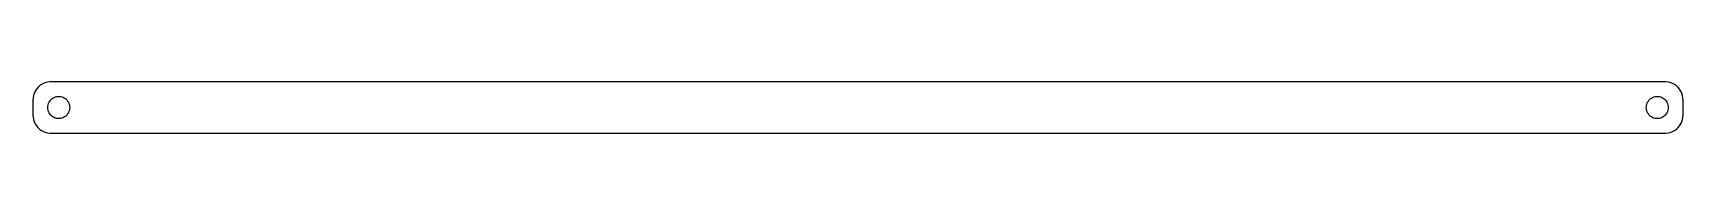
# Model space of a CAD drawing. Header units: metres. Extents: x -224 to 224, y 17 to 31.
import ezdxf

# ---------------------------------------------------------------- set-up
doc = ezdxf.new("R2010")
doc.units = ezdxf.units.M

msp = doc.modelspace()

# ---------------------------------------------------------------- linework, layer by layer
for p, q in [((-224.343, 27.2434), (-224.461, 26.6267)), ((-224.149, 27.8406), (-224.343, 27.2434)), ((-223.882, 28.4088), (-224.149, 27.8406)), ((-223.545, 28.9389), (-223.882, 28.4088)), ((-223.145, 29.4227), (-223.545, 28.9389)), ((-222.687, 29.8526), (-223.145, 29.4227)), ((-222.179, 30.2216), (-222.687, 29.8526)), ((-221.629, 30.5241), (-222.179, 30.2216)), ((-221.045, 30.7553), (-221.629, 30.5241)), ((-220.437, 30.9114), (-221.045, 30.7553)), ((-219.814, 30.9901), (-220.437, 30.9114)), ((219.814, 30.9901), (-219.814, 30.9901)), ((-218.427, 26.8532), (-218.062, 26.9469)), ((-218.062, 26.9469), (-217.688, 26.9941)), ((-217.688, 26.9941), (-217.312, 26.9941)), ((-217.312, 26.9941), (-216.938, 26.9469)), ((-216.938, 26.9469), (-216.573, 26.8532)), ((216.573, 26.8532), (216.938, 26.9469)), ((216.938, 26.9469), (217.312, 26.9941)), ((217.312, 26.9941), (217.688, 26.9941)), ((217.688, 26.9941), (218.062, 26.9469)), ((218.062, 26.9469), (218.427, 26.8532)), ((220.437, 30.9114), (219.814, 30.9901)), ((221.045, 30.7553), (220.437, 30.9114)), ((221.629, 30.5241), (221.045, 30.7553)), ((222.179, 30.2216), (221.629, 30.5241)), ((222.687, 29.8526), (222.179, 30.2216)), ((223.145, 29.4227), (222.687, 29.8526)), ((223.545, 28.9389), (223.145, 29.4227)), ((223.882, 28.4088), (223.545, 28.9389)), ((224.149, 27.8406), (223.882, 28.4088)), ((224.343, 27.2434), (224.149, 27.8406)), ((224.461, 26.6267), (224.343, 27.2434)), ((-224.461, 26.6267), (-224.5, 26)), ((-224.5, 26), (-224.5, 22)), ((-220.5, 24), (-220.476, 24.376)), ((-220.476, 23.624), (-220.5, 24)), ((-220.476, 24.376), (-220.406, 24.7461)), ((-220.406, 23.2539), (-220.476, 23.624)), ((-220.406, 24.7461), (-220.289, 25.1044)), ((-220.289, 22.8956), (-220.406, 23.2539)), ((-220.289, 25.1044), (-220.129, 25.4453)), ((-220.129, 22.5547), (-220.289, 22.8956)), ((-220.129, 25.4453), (-219.927, 25.7634)), ((-219.927, 22.2366), (-220.129, 22.5547)), ((-219.927, 25.7634), (-219.687, 26.0536)), ((-219.687, 26.0536), (-219.412, 26.3115)), ((-219.412, 26.3115), (-219.107, 26.533)), ((-219.107, 26.533), (-218.777, 26.7145)), ((-218.777, 26.7145), (-218.427, 26.8532)), ((-216.573, 26.8532), (-216.223, 26.7145)), ((-216.223, 26.7145), (-215.893, 26.533)), ((-215.893, 26.533), (-215.588, 26.3115)), ((-215.588, 26.3115), (-215.313, 26.0536)), ((-215.313, 26.0536), (-215.073, 25.7634)), ((-215.073, 25.7634), (-214.871, 25.4453)), ((-214.871, 22.5547), (-215.073, 22.2366)), ((-214.871, 25.4453), (-214.711, 25.1044)), ((-214.711, 22.8956), (-214.871, 22.5547)), ((-214.711, 25.1044), (-214.594, 24.7461)), ((-214.594, 23.2539), (-214.711, 22.8956)), ((-214.594, 24.7461), (-214.524, 24.376)), ((-214.524, 23.624), (-214.594, 23.2539)), ((-214.524, 24.376), (-214.5, 24)), ((-214.5, 24), (-214.524, 23.624)), ((214.5, 24), (214.524, 24.376)), ((214.524, 23.624), (214.5, 24)), ((214.524, 24.376), (214.594, 24.7461)), ((214.594, 23.2539), (214.524, 23.624)), ((214.594, 24.7461), (214.711, 25.1044)), ((214.711, 22.8956), (214.594, 23.2539)), ((214.711, 25.1044), (214.871, 25.4453)), ((214.871, 22.5547), (214.711, 22.8956)), ((214.871, 25.4453), (215.073, 25.7634)), ((215.073, 22.2366), (214.871, 22.5547)), ((215.073, 25.7634), (215.313, 26.0536)), ((215.313, 26.0536), (215.588, 26.3115)), ((215.588, 26.3115), (215.893, 26.533)), ((215.893, 26.533), (216.223, 26.7145)), ((216.223, 26.7145), (216.573, 26.8532)), ((218.427, 26.8532), (218.777, 26.7145)), ((218.777, 26.7145), (219.107, 26.533)), ((219.107, 26.533), (219.412, 26.3115)), ((219.412, 26.3115), (219.687, 26.0536)), ((219.687, 26.0536), (219.927, 25.7634)), ((219.927, 25.7634), (220.129, 25.4453)), ((220.129, 22.5547), (219.927, 22.2366)), ((220.129, 25.4453), (220.289, 25.1044)), ((220.289, 22.8956), (220.129, 22.5547)), ((220.289, 25.1044), (220.406, 24.7461)), ((220.406, 23.2539), (220.289, 22.8956)), ((220.406, 24.7461), (220.476, 24.376)), ((220.476, 23.624), (220.406, 23.2539)), ((220.476, 24.376), (220.5, 24)), ((220.5, 24), (220.476, 23.624)), ((224.5, 26), (224.461, 26.6267)), ((224.5, 22), (224.5, 26)), ((-224.5, 22), (-224.461, 21.3733)), ((-224.461, 21.3733), (-224.343, 20.7566)), ((-224.343, 20.7566), (-224.149, 20.1594)), ((-224.149, 20.1594), (-223.882, 19.5912)), ((-223.882, 19.5912), (-223.545, 19.0611)), ((-223.545, 19.0611), (-223.145, 18.5773)), ((-223.145, 18.5773), (-222.687, 18.1474)), ((-222.687, 18.1474), (-222.179, 17.7784)), ((-219.687, 21.9464), (-219.927, 22.2366)), ((-219.412, 21.6885), (-219.687, 21.9464)), ((-219.107, 21.467), (-219.412, 21.6885)), ((-218.777, 21.2855), (-219.107, 21.467)), ((-218.427, 21.1468), (-218.777, 21.2855)), ((-218.062, 21.0531), (-218.427, 21.1468)), ((-217.688, 21.0059), (-218.062, 21.0531)), ((-217.312, 21.0059), (-217.688, 21.0059)), ((-216.938, 21.0531), (-217.312, 21.0059)), ((-216.573, 21.1468), (-216.938, 21.0531)), ((-216.223, 21.2855), (-216.573, 21.1468)), ((-215.893, 21.467), (-216.223, 21.2855)), ((-215.588, 21.6885), (-215.893, 21.467)), ((-215.313, 21.9464), (-215.588, 21.6885)), ((-215.073, 22.2366), (-215.313, 21.9464)), ((215.313, 21.9464), (215.073, 22.2366)), ((215.588, 21.6885), (215.313, 21.9464)), ((215.893, 21.467), (215.588, 21.6885)), ((216.223, 21.2855), (215.893, 21.467)), ((216.573, 21.1468), (216.223, 21.2855)), ((216.938, 21.0531), (216.573, 21.1468)), ((217.312, 21.0059), (216.938, 21.0531)), ((217.688, 21.0059), (217.312, 21.0059)), ((218.062, 21.0531), (217.688, 21.0059)), ((218.427, 21.1468), (218.062, 21.0531)), ((218.777, 21.2855), (218.427, 21.1468)), ((219.107, 21.467), (218.777, 21.2855)), ((219.412, 21.6885), (219.107, 21.467)), ((219.687, 21.9464), (219.412, 21.6885)), ((219.927, 22.2366), (219.687, 21.9464)), ((222.179, 17.7784), (222.687, 18.1474)), ((222.687, 18.1474), (223.145, 18.5773)), ((223.145, 18.5773), (223.545, 19.0611)), ((223.545, 19.0611), (223.882, 19.5912)), ((223.882, 19.5912), (224.149, 20.1594)), ((224.149, 20.1594), (224.343, 20.7566)), ((224.343, 20.7566), (224.461, 21.3733)), ((224.461, 21.3733), (224.5, 22)), ((-222.179, 17.7784), (-221.629, 17.4759)), ((-221.629, 17.4759), (-221.045, 17.2447)), ((-221.045, 17.2447), (-220.437, 17.0886)), ((-220.437, 17.0886), (-219.814, 17.0099)), ((-219.814, 17.0099), (219.814, 17.0099)), ((219.814, 17.0099), (220.437, 17.0886)), ((220.437, 17.0886), (221.045, 17.2447)), ((221.045, 17.2447), (221.629, 17.4759)), ((221.629, 17.4759), (222.179, 17.7784))]:
    msp.add_line(p, q)

doc.saveas('drawing.dxf')
